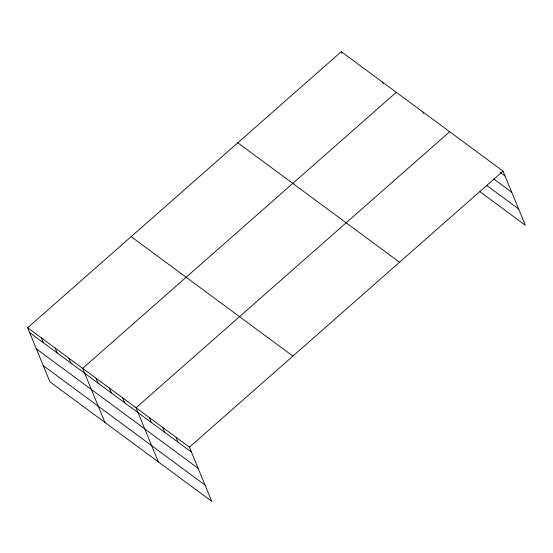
<?xml version="1.0" encoding="UTF-8"?>
<svg xmlns="http://www.w3.org/2000/svg" width="553" height="553" viewBox="0 0 553 553"><rect width="100%" height="100%" fill="white"/><g stroke="black" fill="none" stroke-linecap="round" stroke-linejoin="round"><path stroke-width="0.83" d="M27.65 327.749L189.416 447.17L211.723 501.295L49.957 381.874L27.65 327.749L341.277 51.706L503.043 171.126L525.35 225.251L479.976 191.753M396.28 92.31L82.653 368.353L104.959 422.478M449.658 131.718L136.031 407.761L158.338 461.886M189.416 447.17L503.043 171.126M500.389 172.571L505.055 176.013M493.739 178.965L511.753 192.264M486.626 185.359L518.652 208.999M237.783 142.798L399.543 262.219M131.144 236.656L292.91 356.077M29.668 332.643L191.428 452.064M36.36 348.888L198.126 468.308M43.258 365.63L205.025 485.05M422.969 112.01L423.543 113.406M382.531 82.155L383.105 83.551M341.277 51.706L341.851 53.102M176.068 437.319L178.087 442.213M162.72 427.469L164.739 432.356M149.379 417.619L151.391 422.506M122.683 397.911L124.702 402.805M109.342 388.061L111.353 392.948M95.994 378.211L98.012 383.098M68.897 358.206L70.915 363.093M55.148 348.051L57.166 352.945M41.399 337.904L43.417 342.791"/></g></svg>
